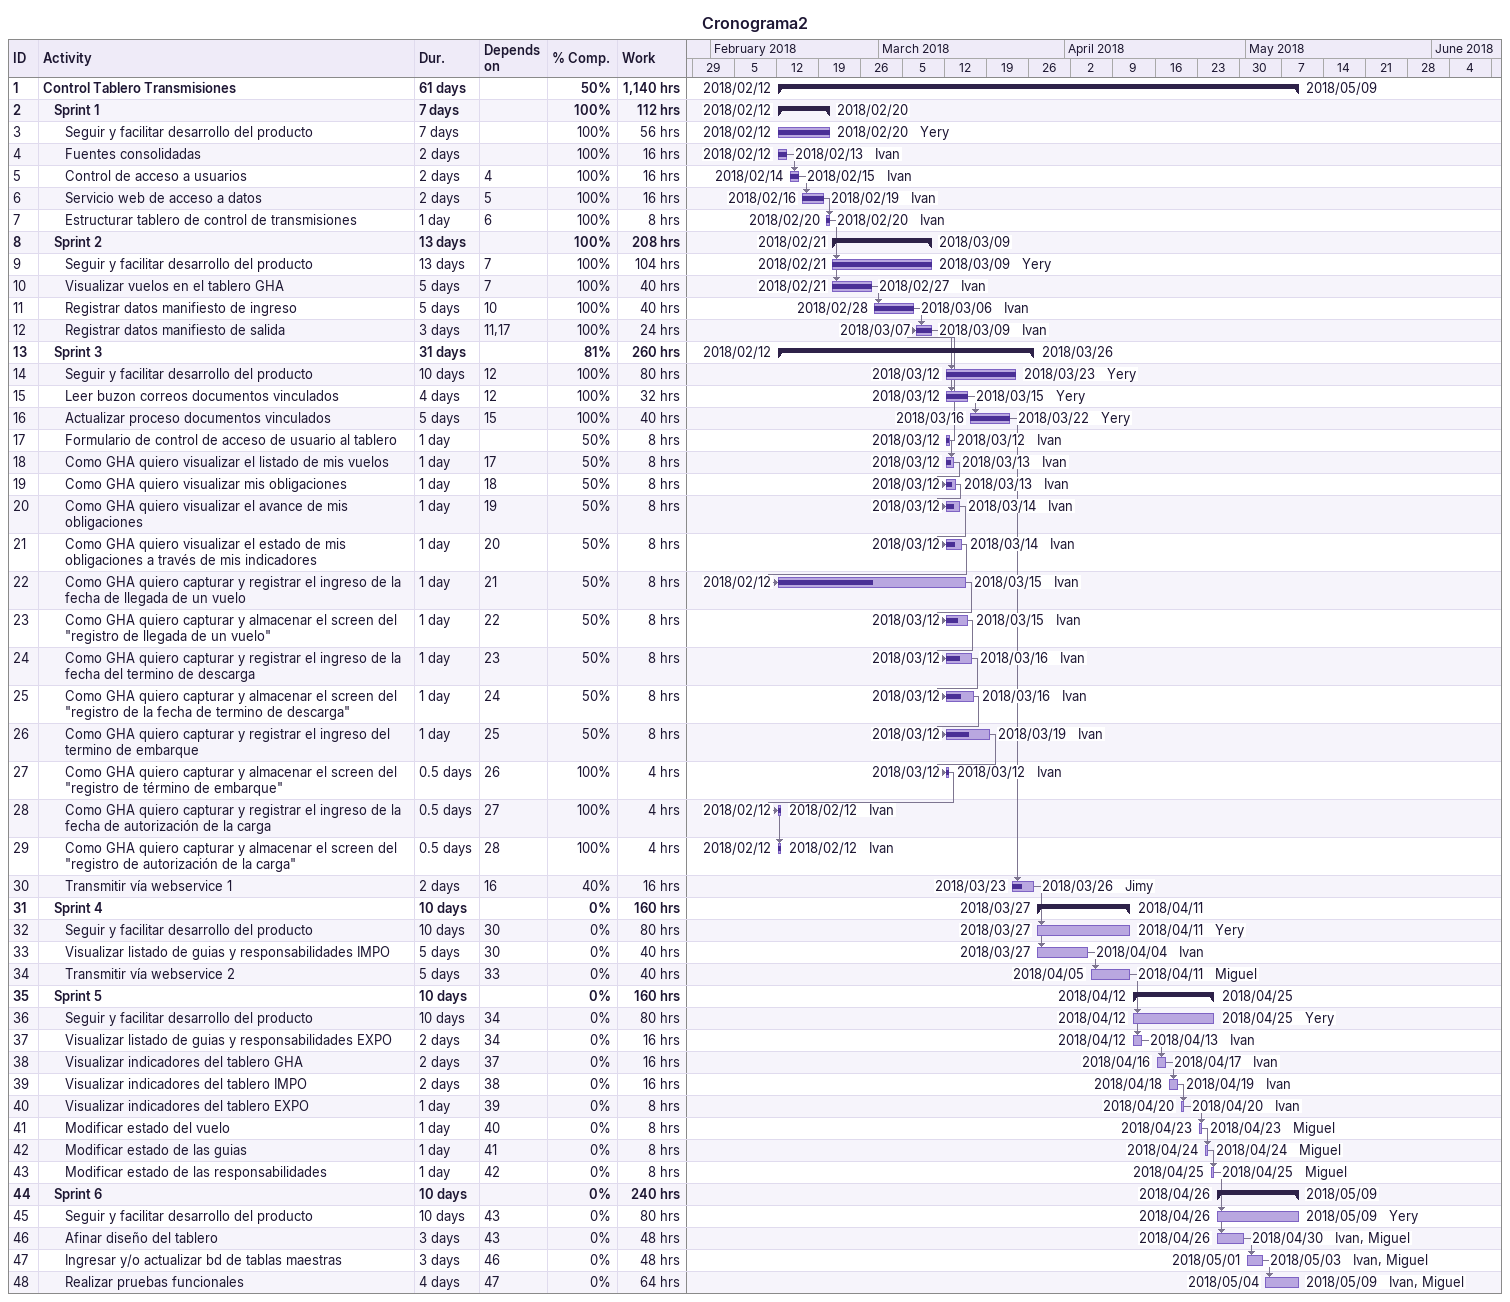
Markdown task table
Cronograma2

| ID | Level | Task | Duration | Start | Finish | Predecessors | Resources | % complete | Work (h) |
|---|---|---|---|---|---|---|---|---|---|
| 1 | 1 | **Control Tablero Transmisiones** | 61d | 2018-02-12 | 2018-05-09 |  |  | 50 | 1140 |
| 2 | 2 | **Sprint 1** | 7d | 2018-02-12 | 2018-02-20 |  |  | 100 | 112 |
| 3 | 3 | Seguir y facilitar desarrollo del producto | 7d | 2018-02-12 | 2018-02-20 |  | Yery | 100 | 56 |
| 4 | 3 | Fuentes consolidadas | 2d | 2018-02-12 | 2018-02-13 |  | Ivan | 100 | 16 |
| 5 | 3 | Control de acceso a usuarios | 2d | 2018-02-14 | 2018-02-15 | 4 | Ivan | 100 | 16 |
| 6 | 3 | Servicio web de acceso a datos | 2d | 2018-02-16 | 2018-02-19 | 5 | Ivan | 100 | 16 |
| 7 | 3 | Estructurar tablero de control de transmisiones | 1d | 2018-02-20 | 2018-02-20 | 6 | Ivan | 100 | 8 |
| 8 | 2 | **Sprint 2** | 13d | 2018-02-21 | 2018-03-09 |  |  | 100 | 208 |
| 9 | 3 | Seguir y facilitar desarrollo del producto | 13d | 2018-02-21 | 2018-03-09 | 7 | Yery | 100 | 104 |
| 10 | 3 | Visualizar vuelos en el tablero GHA | 5d | 2018-02-21 | 2018-02-27 | 7 | Ivan | 100 | 40 |
| 11 | 3 | Registrar datos manifiesto de ingreso | 5d | 2018-02-28 | 2018-03-06 | 10 | Ivan | 100 | 40 |
| 12 | 3 | Registrar datos manifiesto de salida | 3d | 2018-03-07 | 2018-03-09 | 11, 17 | Ivan | 100 | 24 |
| 13 | 2 | **Sprint 3** | 31d | 2018-02-12 | 2018-03-26 |  |  | 81 | 260 |
| 14 | 3 | Seguir y facilitar desarrollo del producto | 10d | 2018-03-12 | 2018-03-23 | 12 | Yery | 100 | 80 |
| 15 | 3 | Leer buzon correos documentos vinculados | 4d | 2018-03-12 | 2018-03-15 | 12 | Yery | 100 | 32 |
| 16 | 3 | Actualizar proceso documentos vinculados | 5d | 2018-03-16 | 2018-03-22 | 15 | Yery | 100 | 40 |
| 17 | 3 | Formulario de control de acceso de usuario al tablero | 1d | 2018-03-12 | 2018-03-12 |  | Ivan | 50 | 8 |
| 18 | 3 | Como GHA quiero visualizar el listado de mis vuelos | 1d | 2018-03-12 | 2018-03-13 | 17 | Ivan | 50 | 8 |
| 19 | 3 | Como GHA quiero visualizar mis obligaciones | 1d | 2018-03-12 | 2018-03-13 | 18 | Ivan | 50 | 8 |
| 20 | 3 | Como GHA quiero visualizar el avance de mis obligaciones | 1d | 2018-03-12 | 2018-03-14 | 19 | Ivan | 50 | 8 |
| 21 | 3 | Como GHA quiero visualizar el estado de mis obligaciones a través de mis indicadores | 1d | 2018-03-12 | 2018-03-14 | 20 | Ivan | 50 | 8 |
| 22 | 3 | Como GHA quiero capturar y registrar el ingreso de la fecha de llegada de un vuelo | 1d | 2018-02-12 | 2018-03-15 | 21 | Ivan | 50 | 8 |
| 23 | 3 | Como GHA quiero capturar y almacenar el screen del "registro de llegada de un vuelo" | 1d | 2018-03-12 | 2018-03-15 | 22 | Ivan | 50 | 8 |
| 24 | 3 | Como GHA quiero capturar y registrar el ingreso de la fecha del termino de descarga | 1d | 2018-03-12 | 2018-03-16 | 23 | Ivan | 50 | 8 |
| 25 | 3 | Como GHA quiero capturar y almacenar el screen del "registro de la fecha de termino de descarga" | 1d | 2018-03-12 | 2018-03-16 | 24 | Ivan | 50 | 8 |
| 26 | 3 | Como GHA quiero capturar y registrar el ingreso del termino de embarque | 1d | 2018-03-12 | 2018-03-19 | 25 | Ivan | 50 | 8 |
| 27 | 3 | Como GHA quiero capturar y almacenar el screen del "registro de término de embarque" | 0.5d | 2018-03-12 | 2018-03-12 | 26 | Ivan | 100 | 4 |
| 28 | 3 | Como GHA quiero capturar y registrar el ingreso de la fecha de autorización de la carga | 0.5d | 2018-02-12 | 2018-02-12 | 27 | Ivan | 100 | 4 |
| 29 | 3 | Como GHA quiero capturar y almacenar el screen del "registro de autorización de la carga" | 0.5d | 2018-02-12 | 2018-02-12 | 28 | Ivan | 100 | 4 |
| 30 | 3 | Transmitir vía webservice 1 | 2d | 2018-03-23 | 2018-03-26 | 16 | Jimy | 40 | 16 |
| 31 | 2 | **Sprint 4** | 10d | 2018-03-27 | 2018-04-11 |  |  | 0 | 160 |
| 32 | 3 | Seguir y facilitar desarrollo del producto | 10d | 2018-03-27 | 2018-04-11 | 30 | Yery | 0 | 80 |
| 33 | 3 | Visualizar listado de guias y responsabilidades IMPO | 5d | 2018-03-27 | 2018-04-04 | 30 | Ivan | 0 | 40 |
| 34 | 3 | Transmitir vía webservice 2 | 5d | 2018-04-05 | 2018-04-11 | 33 | Miguel | 0 | 40 |
| 35 | 2 | **Sprint 5** | 10d | 2018-04-12 | 2018-04-25 |  |  | 0 | 160 |
| 36 | 3 | Seguir y facilitar desarrollo del producto | 10d | 2018-04-12 | 2018-04-25 | 34 | Yery | 0 | 80 |
| 37 | 3 | Visualizar listado de guias y responsabilidades EXPO | 2d | 2018-04-12 | 2018-04-13 | 34 | Ivan | 0 | 16 |
| 38 | 3 | Visualizar indicadores del tablero GHA | 2d | 2018-04-16 | 2018-04-17 | 37 | Ivan | 0 | 16 |
| 39 | 3 | Visualizar indicadores del tablero IMPO | 2d | 2018-04-18 | 2018-04-19 | 38 | Ivan | 0 | 16 |
| 40 | 3 | Visualizar indicadores del tablero EXPO | 1d | 2018-04-20 | 2018-04-20 | 39 | Ivan | 0 | 8 |
| 41 | 3 | Modificar estado del vuelo | 1d | 2018-04-23 | 2018-04-23 | 40 | Miguel | 0 | 8 |
| 42 | 3 | Modificar estado de las guias | 1d | 2018-04-24 | 2018-04-24 | 41 | Miguel | 0 | 8 |
| 43 | 3 | Modificar estado de las responsabilidades | 1d | 2018-04-25 | 2018-04-25 | 42 | Miguel | 0 | 8 |
| 44 | 2 | **Sprint 6** | 10d | 2018-04-26 | 2018-05-09 |  |  | 0 | 240 |
| 45 | 3 | Seguir y facilitar desarrollo del producto | 10d | 2018-04-26 | 2018-05-09 | 43 | Yery | 0 | 80 |
| 46 | 3 | Afinar diseño del tablero | 3d | 2018-04-26 | 2018-04-30 | 43 | Ivan, Miguel | 0 | 48 |
| 47 | 3 | Ingresar y/o actualizar bd de tablas maestras | 3d | 2018-05-01 | 2018-05-03 | 46 | Ivan, Miguel | 0 | 48 |
| 48 | 3 | Realizar pruebas funcionales | 4d | 2018-05-04 | 2018-05-09 | 47 | Ivan, Miguel | 0 | 64 |
